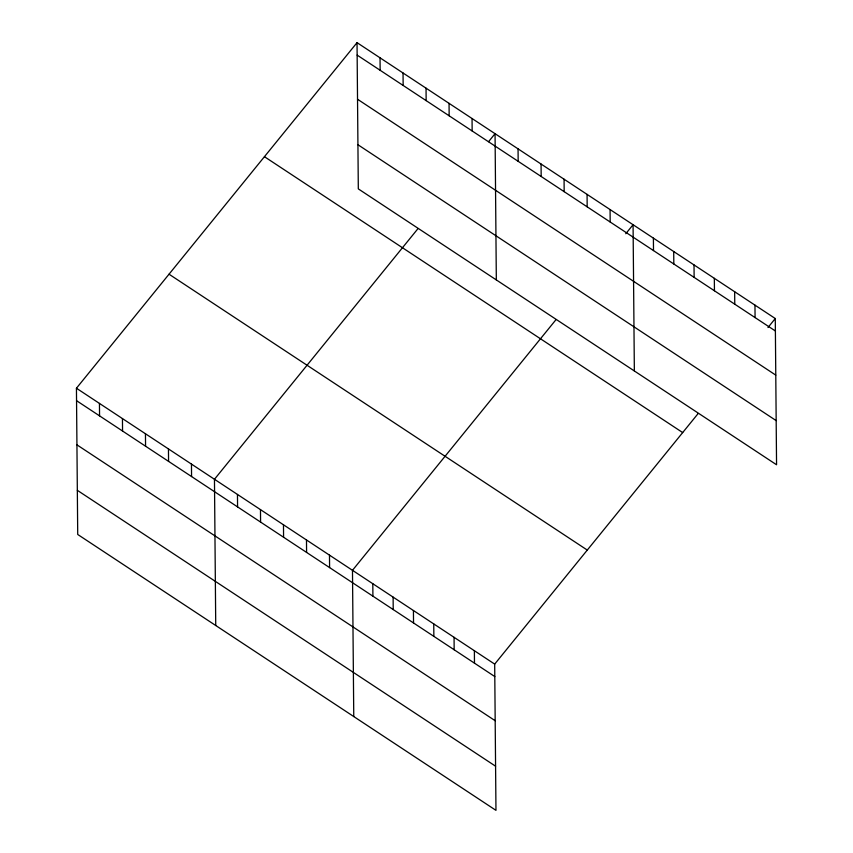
<?xml version="1.0" encoding="UTF-8"?>
<svg xmlns="http://www.w3.org/2000/svg" width="853" height="853" viewBox="0 0 853 853"><rect width="100%" height="100%" fill="white"/><g stroke="black" fill="none" stroke-linecap="round" stroke-linejoin="round"><path stroke-width="1.28" d="M698.117 413.566L494.687 664.114L495.966 810.35L77.719 534.468L76.439 388.232L357.034 42.65L775.281 318.532L776.561 464.768L358.313 188.886L357.034 42.65M417.895 228.732L214.466 479.279L215.734 625.505M488.556 141.694L495.06 133.686L496.329 279.923M555.911 319.768L352.481 570.316L353.76 716.552M625.771 233.733L633.075 224.734L634.355 370.959M767.977 327.531L775.281 318.532M357.14 55.104L775.388 330.985M357.524 99.247L775.782 375.128M357.929 144.733L776.177 420.614M264.441 156.696L682.688 432.578M169.033 274.197L587.29 550.078M76.439 388.232L494.687 664.114M76.546 400.686L494.804 676.568M76.93 444.839L495.188 720.721M77.335 490.326L495.582 766.207M754.969 305.129L755.076 317.583M734.657 291.737L734.764 304.18M714.334 278.334L714.451 290.788M694.022 264.931L694.129 277.385M673.71 251.528L673.817 263.982M653.398 238.136L653.505 250.579M610.076 209.561L610.183 222.015M587.067 194.388L587.184 206.831M564.068 179.215L564.174 191.658M541.069 164.043L541.175 176.486M518.059 148.859L518.166 161.313M472.05 118.514L472.157 130.967M474.375 650.722L474.481 663.165M454.063 637.319L454.169 649.773M449.051 103.341L449.158 115.795M433.75 623.916L433.857 636.37M426.042 88.168L426.148 100.622M413.428 610.524L413.534 622.967M403.042 72.995L403.149 85.449M393.116 597.121L393.222 609.575M380.033 57.823L380.15 70.277M372.804 583.719L372.91 596.172M329.482 555.143L329.589 567.597M306.483 539.97L306.59 552.424M283.473 524.798L283.58 537.251M260.474 509.625L260.581 522.079M237.465 494.452L237.571 506.906M191.456 464.107L191.562 476.56M168.457 448.934L168.563 461.388M145.447 433.761L145.564 446.204M122.448 418.588L122.555 431.032M99.449 403.416L99.556 415.859"/></g></svg>
